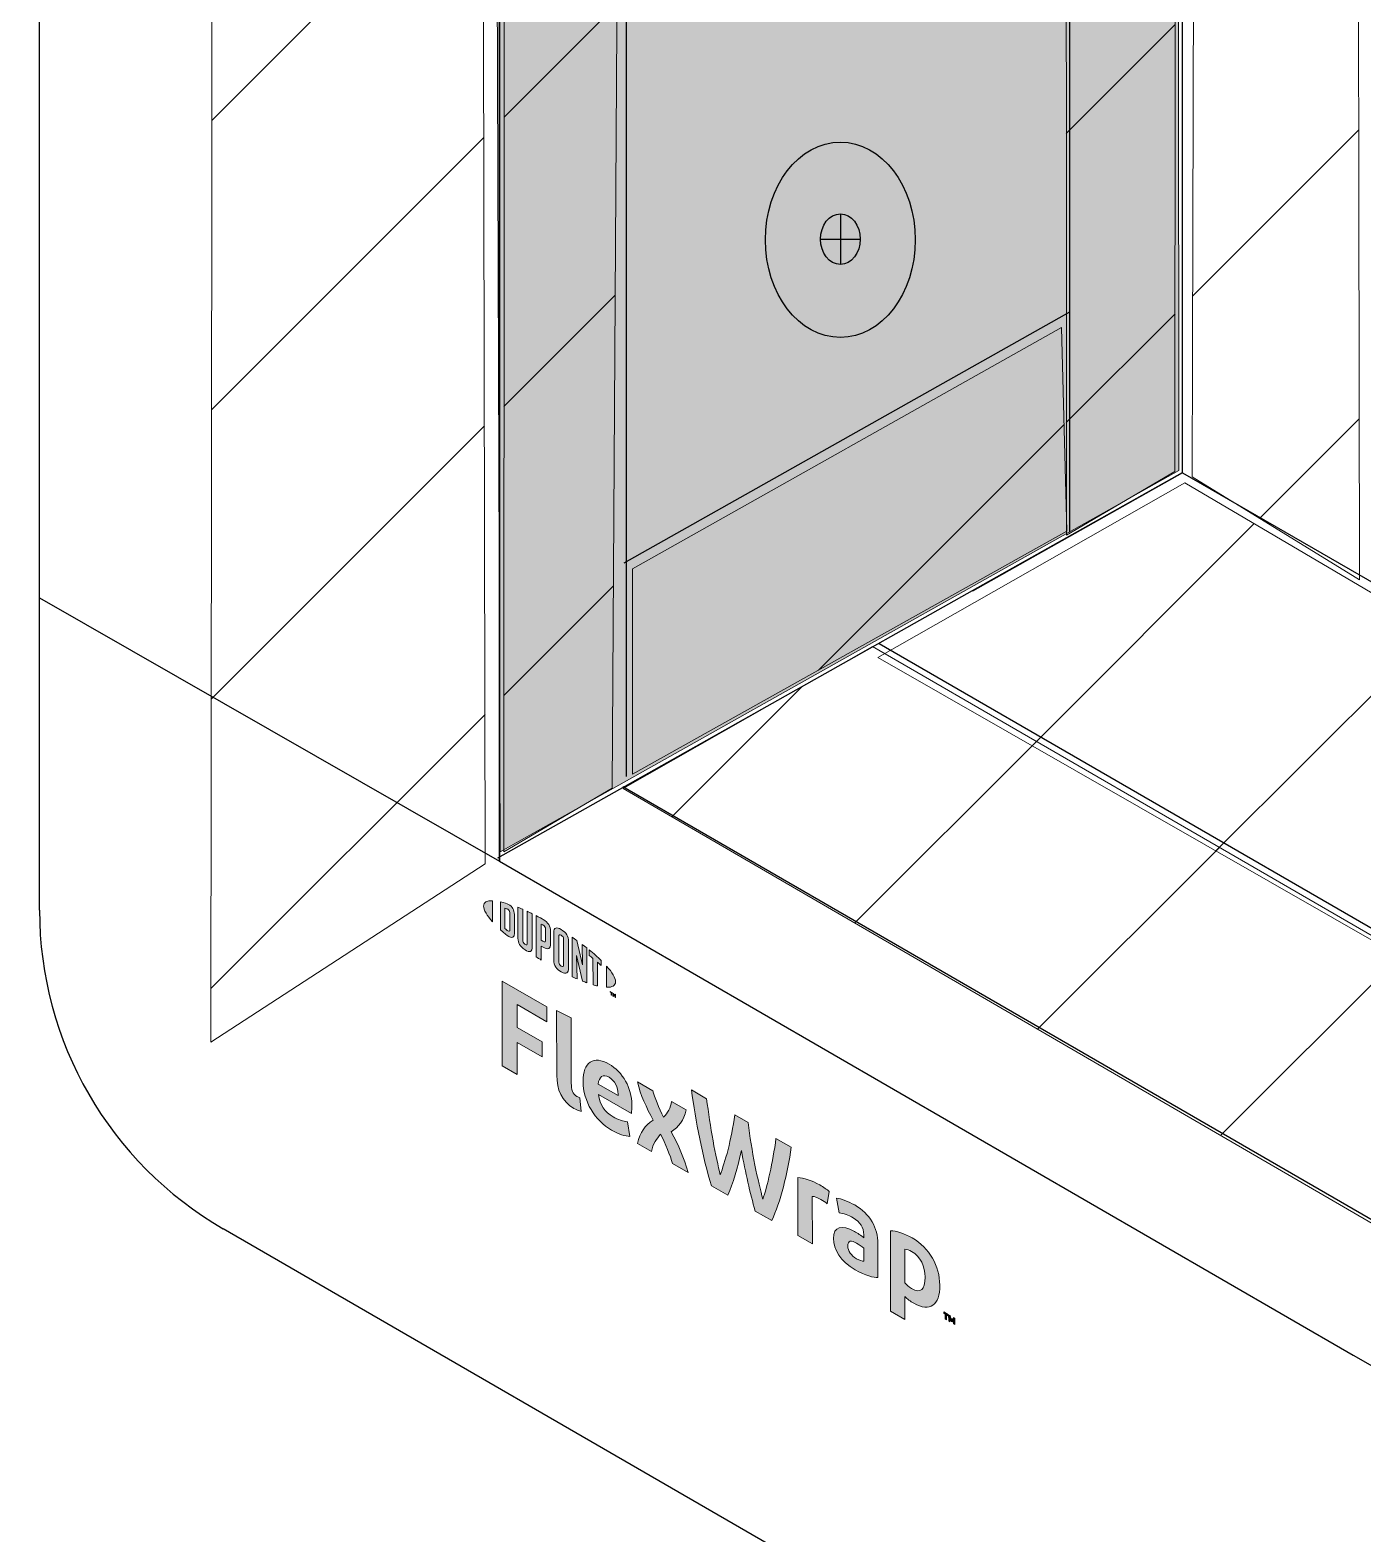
# Model space of a CAD drawing. Extents: x -1392 to 5791, y -3809 to 1722.
# Drawn here: x 4921.9 to 4987.1, y -2845.8 to -2772.2 of the extents above; entities that cross this region are included whole.
import ezdxf

# ---------------------------------------------------------------- set-up
doc = ezdxf.new("R2010")
doc.units = 0
doc.header["$MEASUREMENT"] = 0
for name, color, linetype, lineweight in [('G-ANNO-TTLB', 7, 'Continuous', 0), ('Layer 12', 7, 'Continuous', 0), ('TYVEK', 7, 'Continuous', 0), ('WALL SCRATCH', 7, 'Continuous', 0)]:
    doc.layers.add(name, color=color, linetype=linetype, lineweight=lineweight)
pattern_1 = [(45, (0, 0), (-7.071067, 7.071069), [])]

# ---------------------------------------------------------------- blocks, each defined once
blk = doc.blocks.new('Block_345')
at = {"layer": 'TYVEK', "true_color": 0x003b71, "transparency": 33554687}
h = blk.add_hatch(color=156, dxfattribs=at)
h.dxf.hatch_style = 2
edge = h.paths.add_edge_path()
edge.add_spline(control_points=[(4945.015, -2822.916), (4945.015, -2822.916), (4945.005, -2818.775), (4945.005, -2818.775), (4945.005, -2818.775), (4947.191, -2820.03), (4947.191, -2820.03), (4947.191, -2820.03), (4947.193, -2820.752), (4947.193, -2820.752), (4947.193, -2820.752), (4945.741, -2819.918), (4945.741, -2819.918), (4945.741, -2819.918), (4945.744, -2821.042), (4945.744, -2821.042), (4945.744, -2821.042), (4946.964, -2821.743), (4946.964, -2821.743), (4946.964, -2821.743), (4946.966, -2822.465), (4946.966, -2822.465), (4946.966, -2822.465), (4945.745, -2821.764), (4945.745, -2821.764), (4945.745, -2821.764), (4945.749, -2823.337), (4945.749, -2823.337), (4945.749, -2823.337), (4945.015, -2822.916), (4945.015, -2822.916)], knot_values=[0, 0, 0, 0, 1, 1, 1, 2, 2, 2, 3, 3, 3, 4, 4, 4, 5, 5, 5, 6, 6, 6, 7, 7, 7, 8, 8, 8, 9, 9, 9, 10, 10, 10, 10], degree=3, periodic=0)
h = blk.add_hatch(color=156, dxfattribs=at)
h.dxf.hatch_style = 2
edge = h.paths.add_edge_path()
edge.add_spline(control_points=[(4948.388, -2823.76), (4948.389, -2824.079), (4948.462, -2824.292), (4948.667, -2824.41), (4948.718, -2824.439), (4948.769, -2824.463), (4948.815, -2824.477), (4948.815, -2824.477), (4948.868, -2825.152), (4948.868, -2825.152), (4948.771, -2825.119), (4948.612, -2825.052), (4948.509, -2824.993), (4947.919, -2824.654), (4947.682, -2824.075), (4947.681, -2823.365), (4947.681, -2823.365), (4947.673, -2820.206), (4947.673, -2820.206), (4947.673, -2820.206), (4948.381, -2820.565), (4948.381, -2820.565), (4948.381, -2820.565), (4948.388, -2823.76), (4948.388, -2823.76)], knot_values=[0, 0, 0, 0, 1, 1, 1, 2, 2, 2, 3, 3, 3, 4, 4, 4, 5, 5, 5, 6, 6, 6, 7, 7, 7, 8, 8, 8, 8], degree=3, periodic=0)
h = blk.add_hatch(color=156, dxfattribs=at)
h.dxf.hatch_style = 2
edge = h.paths.add_edge_path()
edge.add_spline(control_points=[(4949.7, -2823.81), (4949.7, -2823.81), (4950.675, -2824.369), (4950.675, -2824.369), (4950.675, -2824.369), (4950.675, -2824.298), (4950.675, -2824.298), (4950.674, -2823.967), (4950.519, -2823.636), (4950.237, -2823.474), (4949.94, -2823.303), (4949.745, -2823.434), (4949.7, -2823.81)], knot_values=[0, 0, 0, 0, 1, 1, 1, 2, 2, 2, 3, 3, 3, 4, 4, 4, 4], degree=3, periodic=0)
edge = h.paths.add_edge_path()
edge.add_spline(control_points=[(4951.259, -2826.37), (4951.033, -2826.359), (4950.7, -2826.25), (4950.361, -2826.056), (4949.535, -2825.582), (4948.97, -2824.655), (4948.967, -2823.673), (4948.965, -2822.732), (4949.481, -2822.391), (4950.236, -2822.824), (4950.908, -2823.209), (4951.35, -2824.013), (4951.352, -2824.805), (4951.353, -2824.983), (4951.343, -2825.131), (4951.333, -2825.243), (4951.333, -2825.243), (4949.712, -2824.313), (4949.712, -2824.313), (4949.779, -2824.824), (4950.021, -2825.175), (4950.431, -2825.411), (4950.683, -2825.555), (4950.924, -2825.629), (4951.144, -2825.649), (4951.144, -2825.649), (4951.259, -2826.37), (4951.259, -2826.37)], knot_values=[0, 0, 0, 0, 1, 1, 1, 2, 2, 2, 3, 3, 3, 4, 4, 4, 5, 5, 5, 6, 6, 6, 7, 7, 7, 8, 8, 8, 9, 9, 9, 9], degree=3, periodic=0)
h = blk.add_hatch(color=156, dxfattribs=at)
h.dxf.hatch_style = 2
edge = h.paths.add_edge_path()
edge.add_spline(control_points=[(4952.399, -2825.572), (4952.054, -2824.937), (4951.781, -2824.373), (4951.621, -2823.69), (4951.621, -2823.69), (4952.385, -2824.129), (4952.385, -2824.129), (4952.453, -2824.433), (4952.679, -2824.965), (4952.906, -2825.432), (4953.095, -2825.215), (4953.258, -2824.961), (4953.293, -2824.65), (4953.293, -2824.65), (4954.011, -2825.062), (4954.011, -2825.062), (4953.88, -2825.601), (4953.655, -2825.903), (4953.271, -2826.138), (4953.642, -2826.829), (4953.894, -2827.387), (4954.106, -2828.135), (4954.106, -2828.135), (4953.342, -2827.696), (4953.342, -2827.696), (4953.233, -2827.303), (4952.976, -2826.712), (4952.759, -2826.263), (4952.565, -2826.477), (4952.381, -2826.726), (4952.311, -2827.104), (4952.311, -2827.104), (4951.623, -2826.71), (4951.623, -2826.71), (4951.75, -2826.168), (4951.99, -2825.833), (4952.399, -2825.572)], knot_values=[0, 0, 0, 0, 1, 1, 1, 2, 2, 2, 3, 3, 3, 4, 4, 4, 5, 5, 5, 6, 6, 6, 7, 7, 7, 8, 8, 8, 9, 9, 9, 10, 10, 10, 11, 11, 11, 12, 12, 12, 12], degree=3, periodic=0)
h = blk.add_hatch(color=156, dxfattribs=at)
h.dxf.hatch_style = 2
edge = h.paths.add_edge_path()
edge.add_spline(control_points=[(4958.4, -2826.465), (4958.4, -2826.465), (4959.149, -2826.895), (4959.149, -2826.895), (4958.958, -2828.162), (4958.623, -2829.594), (4958.19, -2830.48), (4958.19, -2830.48), (4957.384, -2830.017), (4957.384, -2830.017), (4957.131, -2829.133), (4956.903, -2828.134), (4956.711, -2827.055), (4956.519, -2827.913), (4956.3, -2828.656), (4956.045, -2829.248), (4956.045, -2829.248), (4955.24, -2828.786), (4955.24, -2828.786), (4954.827, -2827.415), (4954.458, -2825.579), (4954.265, -2824.091), (4954.265, -2824.091), (4955.009, -2824.519), (4955.009, -2824.519), (4955.171, -2825.858), (4955.462, -2827.425), (4955.674, -2828.238), (4955.893, -2827.672), (4956.233, -2826.509), (4956.379, -2825.305), (4956.379, -2825.305), (4957.036, -2825.682), (4957.036, -2825.682), (4957.193, -2827.06), (4957.529, -2828.612), (4957.757, -2829.434), (4957.96, -2828.859), (4958.249, -2827.625), (4958.4, -2826.465)], knot_values=[0, 0, 0, 0, 1, 1, 1, 2, 2, 2, 3, 3, 3, 4, 4, 4, 5, 5, 5, 6, 6, 6, 7, 7, 7, 8, 8, 8, 9, 9, 9, 10, 10, 10, 11, 11, 11, 12, 12, 12, 13, 13, 13, 13], degree=3, periodic=0)
h = blk.add_hatch(color=156, dxfattribs=at)
h.dxf.hatch_style = 2
edge = h.paths.add_edge_path()
edge.add_spline(control_points=[(4960.542, -2828.741), (4960.727, -2828.847), (4960.901, -2828.97), (4961.004, -2829.059), (4961.004, -2829.059), (4960.903, -2829.668), (4960.903, -2829.668), (4960.816, -2829.583), (4960.708, -2829.509), (4960.6, -2829.447), (4960.41, -2829.338), (4960.282, -2829.306), (4960.175, -2829.303), (4960.175, -2829.303), (4960.18, -2831.622), (4960.18, -2831.622), (4960.18, -2831.622), (4959.472, -2831.216), (4959.472, -2831.216), (4959.472, -2831.216), (4959.465, -2828.382), (4959.465, -2828.382), (4959.742, -2828.382), (4960.173, -2828.529), (4960.542, -2828.741)], knot_values=[0, 0, 0, 0, 1, 1, 1, 2, 2, 2, 3, 3, 3, 4, 4, 4, 5, 5, 5, 6, 6, 6, 7, 7, 7, 8, 8, 8, 8], degree=3, periodic=0)
h = blk.add_hatch(color=156, dxfattribs=at)
h.dxf.hatch_style = 2
edge = h.paths.add_edge_path()
edge.add_spline(control_points=[(4962.698, -2832.471), (4962.698, -2832.471), (4962.696, -2831.838), (4962.696, -2831.838), (4962.578, -2831.741), (4962.455, -2831.652), (4962.332, -2831.582), (4962.096, -2831.446), (4961.911, -2831.447), (4961.912, -2831.725), (4961.913, -2831.973), (4962.067, -2832.192), (4962.339, -2832.348), (4962.493, -2832.436), (4962.621, -2832.474), (4962.698, -2832.471)], knot_values=[0, 0, 0, 0, 1, 1, 1, 2, 2, 2, 3, 3, 3, 4, 4, 4, 5, 5, 5, 5], degree=3, periodic=0)
edge = h.paths.add_edge_path()
edge.add_spline(control_points=[(4962.268, -2832.892), (4961.566, -2832.489), (4961.211, -2831.889), (4961.209, -2831.357), (4961.208, -2830.771), (4961.623, -2830.666), (4962.238, -2831.014), (4962.382, -2831.096), (4962.567, -2831.226), (4962.695, -2831.323), (4962.695, -2831.323), (4962.695, -2831.181), (4962.695, -2831.181), (4962.694, -2830.821), (4962.514, -2830.546), (4962.17, -2830.349), (4961.944, -2830.219), (4961.703, -2830.122), (4961.493, -2830.102), (4961.493, -2830.102), (4961.363, -2829.389), (4961.363, -2829.389), (4961.584, -2829.409), (4961.938, -2829.542), (4962.25, -2829.721), (4963.005, -2830.154), (4963.38, -2830.831), (4963.382, -2831.629), (4963.382, -2831.629), (4963.386, -2833.274), (4963.386, -2833.274), (4963.176, -2833.277), (4962.781, -2833.187), (4962.268, -2832.892)], knot_values=[0, 0, 0, 0, 1, 1, 1, 2, 2, 2, 3, 3, 3, 4, 4, 4, 5, 5, 5, 6, 6, 6, 7, 7, 7, 8, 8, 8, 9, 9, 9, 10, 10, 10, 11, 11, 11, 11], degree=3, periodic=0)
h = blk.add_hatch(color=156, dxfattribs=at)
h.dxf.hatch_style = 2
edge = h.paths.add_edge_path()
edge.add_spline(control_points=[(4965.032, -2833.805), (4965.483, -2834.064), (4965.693, -2833.866), (4965.691, -2833.256), (4965.69, -2832.724), (4965.494, -2832.257), (4965.028, -2831.989), (4964.899, -2831.916), (4964.807, -2831.892), (4964.699, -2831.878), (4964.699, -2831.878), (4964.703, -2833.534), (4964.703, -2833.534), (4964.801, -2833.637), (4964.883, -2833.72), (4965.032, -2833.805)], knot_values=[0, 0, 0, 0, 1, 1, 1, 2, 2, 2, 3, 3, 3, 4, 4, 4, 5, 5, 5, 5], degree=3, periodic=0)
edge = h.paths.add_edge_path()
edge.add_spline(control_points=[(4965.136, -2834.527), (4964.957, -2834.424), (4964.833, -2834.329), (4964.705, -2834.202), (4964.705, -2834.202), (4964.708, -2835.326), (4964.708, -2835.326), (4964.708, -2835.326), (4964.005, -2834.923), (4964.005, -2834.923), (4964.005, -2834.923), (4963.995, -2830.977), (4963.995, -2830.977), (4964.287, -2830.991), (4964.698, -2831.126), (4965.062, -2831.335), (4965.903, -2831.818), (4966.407, -2832.699), (4966.41, -2833.645), (4966.412, -2834.615), (4965.937, -2834.986), (4965.136, -2834.527)], knot_values=[0, 0, 0, 0, 1, 1, 1, 2, 2, 2, 3, 3, 3, 4, 4, 4, 5, 5, 5, 6, 6, 6, 7, 7, 7, 7], degree=3, periodic=0)
h = blk.add_hatch(color=156, dxfattribs=at)
h.dxf.hatch_style = 2
edge = h.paths.add_edge_path()
edge.add_spline(control_points=[(4966.918, -2835.132), (4966.944, -2835.219), (4966.969, -2835.285), (4967, -2835.356), (4967.03, -2835.32), (4967.051, -2835.281), (4967.077, -2835.223), (4967.077, -2835.223), (4967.15, -2835.265), (4967.15, -2835.265), (4967.15, -2835.265), (4967.151, -2835.571), (4967.151, -2835.571), (4967.151, -2835.571), (4967.087, -2835.534), (4967.087, -2835.534), (4967.087, -2835.534), (4967.086, -2835.393), (4967.086, -2835.393), (4967.086, -2835.393), (4967.09, -2835.347), (4967.09, -2835.347), (4967.069, -2835.381), (4967.045, -2835.416), (4967.023, -2835.442), (4967.023, -2835.442), (4966.974, -2835.414), (4966.974, -2835.414), (4966.952, -2835.361), (4966.927, -2835.298), (4966.905, -2835.239), (4966.905, -2835.239), (4966.909, -2835.291), (4966.909, -2835.291), (4966.909, -2835.291), (4966.909, -2835.432), (4966.909, -2835.432), (4966.909, -2835.432), (4966.845, -2835.395), (4966.845, -2835.395), (4966.845, -2835.395), (4966.844, -2835.089), (4966.844, -2835.089), (4966.844, -2835.089), (4966.918, -2835.132), (4966.918, -2835.132)], knot_values=[0, 0, 0, 0, 1, 1, 1, 2, 2, 2, 3, 3, 3, 4, 4, 4, 5, 5, 5, 6, 6, 6, 7, 7, 7, 8, 8, 8, 9, 9, 9, 10, 10, 10, 11, 11, 11, 12, 12, 12, 13, 13, 13, 14, 14, 14, 15, 15, 15, 15], degree=3, periodic=0)
edge = h.paths.add_edge_path()
edge.add_spline(control_points=[(4966.672, -2835.058), (4966.672, -2835.058), (4966.6, -2835.017), (4966.6, -2835.017), (4966.6, -2835.017), (4966.6, -2834.949), (4966.6, -2834.949), (4966.6, -2834.949), (4966.815, -2835.072), (4966.815, -2835.072), (4966.815, -2835.072), (4966.815, -2835.14), (4966.815, -2835.14), (4966.815, -2835.14), (4966.743, -2835.099), (4966.743, -2835.099), (4966.743, -2835.099), (4966.744, -2835.337), (4966.744, -2835.337), (4966.744, -2835.337), (4966.672, -2835.296), (4966.672, -2835.296), (4966.672, -2835.296), (4966.672, -2835.058), (4966.672, -2835.058)], knot_values=[0, 0, 0, 0, 1, 1, 1, 2, 2, 2, 3, 3, 3, 4, 4, 4, 5, 5, 5, 6, 6, 6, 7, 7, 7, 8, 8, 8, 8], degree=3, periodic=0)
at = {"layer": 'TYVEK'}
for points, knots in [([(4945.015, -2822.916), (4945.015, -2822.916), (4945.005, -2818.775), (4945.005, -2818.775), (4945.005, -2818.775), (4947.191, -2820.03), (4947.191, -2820.03), (4947.191, -2820.03), (4947.193, -2820.752), (4947.193, -2820.752), (4947.193, -2820.752), (4945.741, -2819.918), (4945.741, -2819.918), (4945.741, -2819.918), (4945.744, -2821.042), (4945.744, -2821.042), (4945.744, -2821.042), (4946.964, -2821.743), (4946.964, -2821.743), (4946.964, -2821.743), (4946.966, -2822.465), (4946.966, -2822.465), (4946.966, -2822.465), (4945.745, -2821.764), (4945.745, -2821.764), (4945.745, -2821.764), (4945.749, -2823.337), (4945.749, -2823.337), (4945.749, -2823.337), (4945.015, -2822.916), (4945.015, -2822.916)], [0, 0, 0, 0, 1, 1, 1, 2, 2, 2, 3, 3, 3, 4, 4, 4, 5, 5, 5, 6, 6, 6, 7, 7, 7, 8, 8, 8, 9, 9, 9, 10, 10, 10, 10]), ([(4948.388, -2823.76), (4948.389, -2824.079), (4948.462, -2824.292), (4948.667, -2824.41), (4948.718, -2824.439), (4948.769, -2824.463), (4948.815, -2824.477), (4948.815, -2824.477), (4948.868, -2825.152), (4948.868, -2825.152), (4948.771, -2825.119), (4948.612, -2825.052), (4948.509, -2824.993), (4947.919, -2824.654), (4947.682, -2824.075), (4947.681, -2823.365), (4947.681, -2823.365), (4947.673, -2820.206), (4947.673, -2820.206), (4947.673, -2820.206), (4948.381, -2820.565), (4948.381, -2820.565), (4948.381, -2820.565), (4948.388, -2823.76), (4948.388, -2823.76)], [0, 0, 0, 0, 1, 1, 1, 2, 2, 2, 3, 3, 3, 4, 4, 4, 5, 5, 5, 6, 6, 6, 7, 7, 7, 8, 8, 8, 8]), ([(4951.259, -2826.37), (4951.033, -2826.359), (4950.7, -2826.25), (4950.361, -2826.056), (4949.535, -2825.582), (4948.97, -2824.655), (4948.967, -2823.673), (4948.965, -2822.732), (4949.481, -2822.391), (4950.236, -2822.824), (4950.908, -2823.209), (4951.35, -2824.013), (4951.352, -2824.805), (4951.353, -2824.983), (4951.343, -2825.131), (4951.333, -2825.243), (4951.333, -2825.243), (4949.712, -2824.313), (4949.712, -2824.313), (4949.779, -2824.824), (4950.021, -2825.175), (4950.431, -2825.411), (4950.683, -2825.555), (4950.924, -2825.629), (4951.144, -2825.649), (4951.144, -2825.649), (4951.259, -2826.37), (4951.259, -2826.37)], [0, 0, 0, 0, 1, 1, 1, 2, 2, 2, 3, 3, 3, 4, 4, 4, 5, 5, 5, 6, 6, 6, 7, 7, 7, 8, 8, 8, 9, 9, 9, 9]), ([(4949.7, -2823.81), (4949.7, -2823.81), (4950.675, -2824.369), (4950.675, -2824.369), (4950.675, -2824.369), (4950.675, -2824.298), (4950.675, -2824.298), (4950.674, -2823.967), (4950.519, -2823.636), (4950.237, -2823.474), (4949.94, -2823.303), (4949.745, -2823.434), (4949.7, -2823.81)], [0, 0, 0, 0, 1, 1, 1, 2, 2, 2, 3, 3, 3, 4, 4, 4, 4]), ([(4952.399, -2825.572), (4952.054, -2824.937), (4951.781, -2824.373), (4951.621, -2823.69), (4951.621, -2823.69), (4952.385, -2824.129), (4952.385, -2824.129), (4952.453, -2824.433), (4952.679, -2824.965), (4952.906, -2825.432), (4953.095, -2825.215), (4953.258, -2824.961), (4953.293, -2824.65), (4953.293, -2824.65), (4954.011, -2825.062), (4954.011, -2825.062), (4953.88, -2825.601), (4953.655, -2825.903), (4953.271, -2826.138), (4953.642, -2826.829), (4953.894, -2827.387), (4954.106, -2828.135), (4954.106, -2828.135), (4953.342, -2827.696), (4953.342, -2827.696), (4953.233, -2827.303), (4952.976, -2826.712), (4952.759, -2826.263), (4952.565, -2826.477), (4952.381, -2826.726), (4952.311, -2827.104), (4952.311, -2827.104), (4951.623, -2826.71), (4951.623, -2826.71), (4951.75, -2826.168), (4951.99, -2825.833), (4952.399, -2825.572)], [0, 0, 0, 0, 1, 1, 1, 2, 2, 2, 3, 3, 3, 4, 4, 4, 5, 5, 5, 6, 6, 6, 7, 7, 7, 8, 8, 8, 9, 9, 9, 10, 10, 10, 11, 11, 11, 12, 12, 12, 12]), ([(4958.4, -2826.465), (4958.4, -2826.465), (4959.149, -2826.895), (4959.149, -2826.895), (4958.958, -2828.162), (4958.623, -2829.594), (4958.19, -2830.48), (4958.19, -2830.48), (4957.384, -2830.017), (4957.384, -2830.017), (4957.131, -2829.133), (4956.903, -2828.134), (4956.711, -2827.055), (4956.519, -2827.913), (4956.3, -2828.656), (4956.045, -2829.248), (4956.045, -2829.248), (4955.24, -2828.786), (4955.24, -2828.786), (4954.827, -2827.415), (4954.458, -2825.579), (4954.265, -2824.091), (4954.265, -2824.091), (4955.009, -2824.519), (4955.009, -2824.519), (4955.171, -2825.858), (4955.462, -2827.425), (4955.674, -2828.238), (4955.893, -2827.672), (4956.233, -2826.509), (4956.379, -2825.305), (4956.379, -2825.305), (4957.036, -2825.682), (4957.036, -2825.682), (4957.193, -2827.06), (4957.529, -2828.612), (4957.757, -2829.434), (4957.96, -2828.859), (4958.249, -2827.625), (4958.4, -2826.465)], [0, 0, 0, 0, 1, 1, 1, 2, 2, 2, 3, 3, 3, 4, 4, 4, 5, 5, 5, 6, 6, 6, 7, 7, 7, 8, 8, 8, 9, 9, 9, 10, 10, 10, 11, 11, 11, 12, 12, 12, 13, 13, 13, 13]), ([(4960.542, -2828.741), (4960.727, -2828.847), (4960.901, -2828.97), (4961.004, -2829.059), (4961.004, -2829.059), (4960.903, -2829.668), (4960.903, -2829.668), (4960.816, -2829.583), (4960.708, -2829.509), (4960.6, -2829.447), (4960.41, -2829.338), (4960.282, -2829.306), (4960.175, -2829.303), (4960.175, -2829.303), (4960.18, -2831.622), (4960.18, -2831.622), (4960.18, -2831.622), (4959.472, -2831.216), (4959.472, -2831.216), (4959.472, -2831.216), (4959.465, -2828.382), (4959.465, -2828.382), (4959.742, -2828.382), (4960.173, -2828.529), (4960.542, -2828.741)], [0, 0, 0, 0, 1, 1, 1, 2, 2, 2, 3, 3, 3, 4, 4, 4, 5, 5, 5, 6, 6, 6, 7, 7, 7, 8, 8, 8, 8]), ([(4962.268, -2832.892), (4961.566, -2832.489), (4961.211, -2831.889), (4961.209, -2831.357), (4961.208, -2830.771), (4961.623, -2830.666), (4962.238, -2831.014), (4962.382, -2831.096), (4962.567, -2831.226), (4962.695, -2831.323), (4962.695, -2831.323), (4962.695, -2831.181), (4962.695, -2831.181), (4962.694, -2830.821), (4962.514, -2830.546), (4962.17, -2830.349), (4961.944, -2830.219), (4961.703, -2830.122), (4961.493, -2830.102), (4961.493, -2830.102), (4961.363, -2829.389), (4961.363, -2829.389), (4961.584, -2829.409), (4961.938, -2829.542), (4962.25, -2829.721), (4963.005, -2830.154), (4963.38, -2830.831), (4963.382, -2831.629), (4963.382, -2831.629), (4963.386, -2833.274), (4963.386, -2833.274), (4963.176, -2833.277), (4962.781, -2833.187), (4962.268, -2832.892)], [0, 0, 0, 0, 1, 1, 1, 2, 2, 2, 3, 3, 3, 4, 4, 4, 5, 5, 5, 6, 6, 6, 7, 7, 7, 8, 8, 8, 9, 9, 9, 10, 10, 10, 11, 11, 11, 11]), ([(4965.136, -2834.527), (4964.957, -2834.424), (4964.833, -2834.329), (4964.705, -2834.202), (4964.705, -2834.202), (4964.708, -2835.326), (4964.708, -2835.326), (4964.708, -2835.326), (4964.005, -2834.923), (4964.005, -2834.923), (4964.005, -2834.923), (4963.995, -2830.977), (4963.995, -2830.977), (4964.287, -2830.991), (4964.698, -2831.126), (4965.062, -2831.335), (4965.903, -2831.818), (4966.407, -2832.699), (4966.41, -2833.645), (4966.412, -2834.615), (4965.937, -2834.986), (4965.136, -2834.527)], [0, 0, 0, 0, 1, 1, 1, 2, 2, 2, 3, 3, 3, 4, 4, 4, 5, 5, 5, 6, 6, 6, 7, 7, 7, 7]), ([(4962.698, -2832.471), (4962.698, -2832.471), (4962.696, -2831.838), (4962.696, -2831.838), (4962.578, -2831.741), (4962.455, -2831.652), (4962.332, -2831.582), (4962.096, -2831.446), (4961.911, -2831.447), (4961.912, -2831.725), (4961.913, -2831.973), (4962.067, -2832.192), (4962.339, -2832.348), (4962.493, -2832.436), (4962.621, -2832.474), (4962.698, -2832.471)], [0, 0, 0, 0, 1, 1, 1, 2, 2, 2, 3, 3, 3, 4, 4, 4, 5, 5, 5, 5]), ([(4965.032, -2833.805), (4965.483, -2834.064), (4965.693, -2833.866), (4965.691, -2833.256), (4965.69, -2832.724), (4965.494, -2832.257), (4965.028, -2831.989), (4964.899, -2831.916), (4964.807, -2831.892), (4964.699, -2831.878), (4964.699, -2831.878), (4964.703, -2833.534), (4964.703, -2833.534), (4964.801, -2833.637), (4964.883, -2833.72), (4965.032, -2833.805)], [0, 0, 0, 0, 1, 1, 1, 2, 2, 2, 3, 3, 3, 4, 4, 4, 5, 5, 5, 5]), ([(4966.672, -2835.058), (4966.672, -2835.058), (4966.6, -2835.017), (4966.6, -2835.017), (4966.6, -2835.017), (4966.6, -2834.949), (4966.6, -2834.949), (4966.6, -2834.949), (4966.815, -2835.072), (4966.815, -2835.072), (4966.815, -2835.072), (4966.815, -2835.14), (4966.815, -2835.14), (4966.815, -2835.14), (4966.743, -2835.099), (4966.743, -2835.099), (4966.743, -2835.099), (4966.744, -2835.337), (4966.744, -2835.337), (4966.744, -2835.337), (4966.672, -2835.296), (4966.672, -2835.296), (4966.672, -2835.296), (4966.672, -2835.058), (4966.672, -2835.058)], [0, 0, 0, 0, 1, 1, 1, 2, 2, 2, 3, 3, 3, 4, 4, 4, 5, 5, 5, 6, 6, 6, 7, 7, 7, 8, 8, 8, 8]), ([(4966.918, -2835.132), (4966.944, -2835.219), (4966.969, -2835.285), (4967, -2835.356), (4967.03, -2835.32), (4967.051, -2835.281), (4967.077, -2835.223), (4967.077, -2835.223), (4967.15, -2835.265), (4967.15, -2835.265), (4967.15, -2835.265), (4967.151, -2835.571), (4967.151, -2835.571), (4967.151, -2835.571), (4967.087, -2835.534), (4967.087, -2835.534), (4967.087, -2835.534), (4967.086, -2835.393), (4967.086, -2835.393), (4967.086, -2835.393), (4967.09, -2835.347), (4967.09, -2835.347), (4967.069, -2835.381), (4967.045, -2835.416), (4967.023, -2835.442), (4967.023, -2835.442), (4966.974, -2835.414), (4966.974, -2835.414), (4966.952, -2835.361), (4966.927, -2835.298), (4966.905, -2835.239), (4966.905, -2835.239), (4966.909, -2835.291), (4966.909, -2835.291), (4966.909, -2835.291), (4966.909, -2835.432), (4966.909, -2835.432), (4966.909, -2835.432), (4966.845, -2835.395), (4966.845, -2835.395), (4966.845, -2835.395), (4966.844, -2835.089), (4966.844, -2835.089), (4966.844, -2835.089), (4966.918, -2835.132), (4966.918, -2835.132)], [0, 0, 0, 0, 1, 1, 1, 2, 2, 2, 3, 3, 3, 4, 4, 4, 5, 5, 5, 6, 6, 6, 7, 7, 7, 8, 8, 8, 9, 9, 9, 10, 10, 10, 11, 11, 11, 12, 12, 12, 13, 13, 13, 14, 14, 14, 15, 15, 15, 15])]:
    blk.add_open_spline(points, degree=3, knots=knots, dxfattribs=at)
blk = doc.blocks.new('Block_346')
at = {"layer": 'TYVEK', "true_color": 0x003b71, "transparency": 33554687}
h = blk.add_hatch(color=156, dxfattribs=at)
h.dxf.hatch_style = 2
edge = h.paths.add_edge_path()
edge.add_spline(control_points=[(4944.103, -2815.097), (4944.103, -2815.287), (4944.264, -2815.558), (4944.544, -2815.871), (4944.544, -2815.871), (4944.542, -2814.832), (4944.542, -2814.832), (4944.262, -2814.823), (4944.103, -2814.908), (4944.103, -2815.097)], knot_values=[0, 0, 0, 0, 1, 1, 1, 2, 2, 2, 3, 3, 3, 3], degree=3, periodic=0)
h = blk.add_hatch(color=156, dxfattribs=at)
h.dxf.hatch_style = 2
edge = h.paths.add_edge_path()
edge.add_spline(control_points=[(4945.384, -2816.257), (4945.384, -2816.337), (4945.343, -2816.339), (4945.293, -2816.311), (4945.255, -2816.289), (4945.195, -2816.238), (4945.146, -2816.195), (4945.146, -2816.195), (4945.144, -2815.201), (4945.144, -2815.201), (4945.192, -2815.214), (4945.252, -2815.232), (4945.291, -2815.254), (4945.34, -2815.283), (4945.382, -2815.333), (4945.382, -2815.413), (4945.382, -2815.413), (4945.384, -2816.257), (4945.384, -2816.257)], knot_values=[0, 0, 0, 0, 1, 1, 1, 2, 2, 2, 3, 3, 3, 4, 4, 4, 5, 5, 5, 6, 6, 6, 6], degree=3, periodic=0)
edge = h.paths.add_edge_path()
edge.add_spline(control_points=[(4945.323, -2815.013), (4945.245, -2814.968), (4945.132, -2814.93), (4944.928, -2814.886), (4944.928, -2814.886), (4944.932, -2816.264), (4944.932, -2816.264), (4945.111, -2816.429), (4945.248, -2816.545), (4945.327, -2816.589), (4945.507, -2816.693), (4945.608, -2816.624), (4945.607, -2816.42), (4945.607, -2816.42), (4945.605, -2815.505), (4945.605, -2815.505), (4945.604, -2815.302), (4945.503, -2815.116), (4945.323, -2815.013)], knot_values=[0, 0, 0, 0, 1, 1, 1, 2, 2, 2, 3, 3, 3, 4, 4, 4, 5, 5, 5, 6, 6, 6, 6], degree=3, periodic=0)
h = blk.add_hatch(color=156, dxfattribs=at)
h.dxf.hatch_style = 2
edge = h.paths.add_edge_path()
edge.add_spline(control_points=[(4946.235, -2816.907), (4946.235, -2816.986), (4946.211, -2817.023), (4946.125, -2816.961), (4946.04, -2816.901), (4946.017, -2816.846), (4946.017, -2816.752), (4946.017, -2816.752), (4946.013, -2815.252), (4946.013, -2815.252), (4945.957, -2815.227), (4945.832, -2815.175), (4945.778, -2815.153), (4945.778, -2815.153), (4945.782, -2816.67), (4945.782, -2816.67), (4945.782, -2816.912), (4945.884, -2817.065), (4946.126, -2817.235), (4946.347, -2817.391), (4946.481, -2817.34), (4946.481, -2817.071), (4946.481, -2817.071), (4946.477, -2815.469), (4946.477, -2815.469), (4946.431, -2815.445), (4946.28, -2815.373), (4946.231, -2815.351), (4946.231, -2815.351), (4946.235, -2816.907), (4946.235, -2816.907)], knot_values=[0, 0, 0, 0, 1, 1, 1, 2, 2, 2, 3, 3, 3, 4, 4, 4, 5, 5, 5, 6, 6, 6, 7, 7, 7, 8, 8, 8, 9, 9, 9, 10, 10, 10, 10], degree=3, periodic=0)
h = blk.add_hatch(color=156, dxfattribs=at)
h.dxf.hatch_style = 2
edge = h.paths.add_edge_path()
edge.add_spline(control_points=[(4947.13, -2816.762), (4947.13, -2816.849), (4947.104, -2816.878), (4947.004, -2816.821), (4947.004, -2816.821), (4946.917, -2816.772), (4946.917, -2816.772), (4946.917, -2816.772), (4946.915, -2815.975), (4946.915, -2815.975), (4946.954, -2815.995), (4946.974, -2816.006), (4946.997, -2816.019), (4947.105, -2816.081), (4947.128, -2816.142), (4947.128, -2816.23), (4947.128, -2816.23), (4947.13, -2816.762), (4947.13, -2816.762)], knot_values=[0, 0, 0, 0, 1, 1, 1, 2, 2, 2, 3, 3, 3, 4, 4, 4, 5, 5, 5, 6, 6, 6, 6], degree=3, periodic=0)
edge = h.paths.add_edge_path()
edge.add_spline(control_points=[(4947.011, -2815.746), (4946.968, -2815.721), (4946.812, -2815.638), (4946.669, -2815.565), (4946.669, -2815.565), (4946.674, -2817.584), (4946.674, -2817.584), (4946.723, -2817.615), (4946.851, -2817.696), (4946.92, -2817.738), (4946.92, -2817.738), (4946.918, -2817.052), (4946.918, -2817.052), (4946.918, -2817.052), (4947.014, -2817.107), (4947.014, -2817.107), (4947.272, -2817.254), (4947.379, -2817.182), (4947.378, -2816.926), (4947.378, -2816.926), (4947.377, -2816.331), (4947.377, -2816.331), (4947.376, -2816.08), (4947.255, -2815.886), (4947.011, -2815.746)], knot_values=[0, 0, 0, 0, 1, 1, 1, 2, 2, 2, 3, 3, 3, 4, 4, 4, 5, 5, 5, 6, 6, 6, 7, 7, 7, 8, 8, 8, 8], degree=3, periodic=0)
h = blk.add_hatch(color=156, dxfattribs=at)
h.dxf.hatch_style = 2
edge = h.paths.add_edge_path()
edge.add_spline(control_points=[(4948.01, -2817.971), (4948.01, -2818.051), (4947.987, -2818.079), (4947.9, -2818.032), (4947.81, -2817.984), (4947.786, -2817.925), (4947.786, -2817.843), (4947.786, -2817.843), (4947.783, -2816.585), (4947.783, -2816.585), (4947.782, -2816.502), (4947.807, -2816.47), (4947.896, -2816.524), (4947.983, -2816.577), (4948.006, -2816.633), (4948.007, -2816.713), (4948.007, -2816.713), (4948.01, -2817.971), (4948.01, -2817.971)], knot_values=[0, 0, 0, 0, 1, 1, 1, 2, 2, 2, 3, 3, 3, 4, 4, 4, 5, 5, 5, 6, 6, 6, 6], degree=3, periodic=0)
edge = h.paths.add_edge_path()
edge.add_spline(control_points=[(4947.896, -2816.242), (4947.668, -2816.099), (4947.532, -2816.137), (4947.533, -2816.403), (4947.533, -2816.403), (4947.536, -2817.723), (4947.536, -2817.723), (4947.537, -2818.004), (4947.66, -2818.19), (4947.901, -2818.316), (4948.136, -2818.439), (4948.259, -2818.406), (4948.258, -2818.108), (4948.258, -2818.108), (4948.255, -2816.848), (4948.255, -2816.848), (4948.254, -2816.563), (4948.143, -2816.398), (4947.896, -2816.242)], knot_values=[0, 0, 0, 0, 1, 1, 1, 2, 2, 2, 3, 3, 3, 4, 4, 4, 5, 5, 5, 6, 6, 6, 6], degree=3, periodic=0)
h = blk.add_hatch(color=156, dxfattribs=at)
h.dxf.hatch_style = 2
edge = h.paths.add_edge_path()
edge.add_spline(control_points=[(4948.939, -2817.964), (4948.939, -2817.964), (4948.664, -2816.782), (4948.664, -2816.782), (4948.59, -2816.728), (4948.5, -2816.665), (4948.431, -2816.618), (4948.431, -2816.618), (4948.436, -2818.555), (4948.436, -2818.555), (4948.484, -2818.577), (4948.608, -2818.632), (4948.672, -2818.659), (4948.672, -2818.659), (4948.65, -2817.507), (4948.65, -2817.507), (4948.65, -2817.507), (4948.941, -2818.769), (4948.941, -2818.769), (4949.003, -2818.793), (4949.092, -2818.827), (4949.151, -2818.848), (4949.151, -2818.848), (4949.147, -2817.146), (4949.147, -2817.146), (4949.086, -2817.097), (4948.974, -2817.011), (4948.92, -2816.97), (4948.92, -2816.97), (4948.939, -2817.964), (4948.939, -2817.964)], knot_values=[0, 0, 0, 0, 1, 1, 1, 2, 2, 2, 3, 3, 3, 4, 4, 4, 5, 5, 5, 6, 6, 6, 7, 7, 7, 8, 8, 8, 9, 9, 9, 10, 10, 10, 10], degree=3, periodic=0)
h = blk.add_hatch(color=156, dxfattribs=at)
h.dxf.hatch_style = 2
edge = h.paths.add_edge_path()
edge.add_spline(control_points=[(4949.269, -2817.513), (4949.33, -2817.561), (4949.39, -2817.609), (4949.449, -2817.658), (4949.449, -2817.658), (4949.452, -2818.945), (4949.452, -2818.945), (4949.506, -2818.962), (4949.605, -2818.989), (4949.672, -2819.004), (4949.672, -2819.004), (4949.669, -2817.845), (4949.669, -2817.845), (4949.733, -2817.901), (4949.793, -2817.954), (4949.849, -2818.004), (4949.849, -2818.004), (4949.848, -2817.756), (4949.848, -2817.756), (4949.674, -2817.586), (4949.487, -2817.422), (4949.269, -2817.244), (4949.269, -2817.244), (4949.269, -2817.513), (4949.269, -2817.513)], knot_values=[0, 0, 0, 0, 1, 1, 1, 2, 2, 2, 3, 3, 3, 4, 4, 4, 5, 5, 5, 6, 6, 6, 7, 7, 7, 8, 8, 8, 8], degree=3, periodic=0)
h = blk.add_hatch(color=156, dxfattribs=at)
h.dxf.hatch_style = 2
edge = h.paths.add_edge_path()
edge.add_spline(control_points=[(4950.554, -2818.8), (4950.555, -2818.991), (4950.394, -2819.077), (4950.115, -2819.07), (4950.115, -2819.07), (4950.113, -2818.03), (4950.113, -2818.03), (4950.393, -2818.343), (4950.554, -2818.612), (4950.554, -2818.8)], knot_values=[0, 0, 0, 0, 1, 1, 1, 2, 2, 2, 3, 3, 3, 3], degree=3, periodic=0)
h = blk.add_hatch(color=156, dxfattribs=at)
h.dxf.hatch_style = 2
edge = h.paths.add_edge_path()
edge.add_spline(control_points=[(4950.425, -2819.351), (4950.425, -2819.351), (4950.451, -2819.367), (4950.451, -2819.367), (4950.451, -2819.367), (4950.491, -2819.46), (4950.491, -2819.46), (4950.491, -2819.46), (4950.53, -2819.412), (4950.53, -2819.412), (4950.53, -2819.412), (4950.556, -2819.426), (4950.556, -2819.426), (4950.556, -2819.426), (4950.556, -2819.576), (4950.556, -2819.576), (4950.556, -2819.576), (4950.532, -2819.562), (4950.532, -2819.562), (4950.532, -2819.562), (4950.532, -2819.456), (4950.532, -2819.456), (4950.532, -2819.456), (4950.492, -2819.504), (4950.492, -2819.504), (4950.492, -2819.504), (4950.489, -2819.503), (4950.489, -2819.503), (4950.489, -2819.503), (4950.449, -2819.408), (4950.449, -2819.408), (4950.449, -2819.408), (4950.449, -2819.515), (4950.449, -2819.515), (4950.449, -2819.515), (4950.425, -2819.501), (4950.425, -2819.501), (4950.425, -2819.501), (4950.425, -2819.351), (4950.425, -2819.351)], knot_values=[0, 0, 0, 0, 1, 1, 1, 2, 2, 2, 3, 3, 3, 4, 4, 4, 5, 5, 5, 6, 6, 6, 7, 7, 7, 8, 8, 8, 9, 9, 9, 10, 10, 10, 11, 11, 11, 12, 12, 12, 13, 13, 13, 13], degree=3, periodic=0)
edge = h.paths.add_edge_path()
edge.add_spline(control_points=[(4950.332, -2819.324), (4950.332, -2819.324), (4950.292, -2819.301), (4950.292, -2819.301), (4950.292, -2819.301), (4950.292, -2819.275), (4950.292, -2819.275), (4950.292, -2819.275), (4950.397, -2819.335), (4950.397, -2819.335), (4950.397, -2819.335), (4950.397, -2819.362), (4950.397, -2819.362), (4950.397, -2819.362), (4950.357, -2819.339), (4950.357, -2819.339), (4950.357, -2819.339), (4950.357, -2819.462), (4950.357, -2819.462), (4950.357, -2819.462), (4950.332, -2819.448), (4950.332, -2819.448), (4950.332, -2819.448), (4950.332, -2819.324), (4950.332, -2819.324)], knot_values=[0, 0, 0, 0, 1, 1, 1, 2, 2, 2, 3, 3, 3, 4, 4, 4, 5, 5, 5, 6, 6, 6, 7, 7, 7, 8, 8, 8, 8], degree=3, periodic=0)
at = {"layer": 'TYVEK'}
for points, knots in [([(4944.103, -2815.097), (4944.103, -2815.287), (4944.264, -2815.558), (4944.544, -2815.871), (4944.544, -2815.871), (4944.542, -2814.832), (4944.542, -2814.832), (4944.262, -2814.823), (4944.103, -2814.908), (4944.103, -2815.097)], [0, 0, 0, 0, 1, 1, 1, 2, 2, 2, 3, 3, 3, 3]), ([(4945.323, -2815.013), (4945.245, -2814.968), (4945.132, -2814.93), (4944.928, -2814.886), (4944.928, -2814.886), (4944.932, -2816.264), (4944.932, -2816.264), (4945.111, -2816.429), (4945.248, -2816.545), (4945.327, -2816.589), (4945.507, -2816.693), (4945.608, -2816.624), (4945.607, -2816.42), (4945.607, -2816.42), (4945.605, -2815.505), (4945.605, -2815.505), (4945.604, -2815.302), (4945.503, -2815.116), (4945.323, -2815.013)], [0, 0, 0, 0, 1, 1, 1, 2, 2, 2, 3, 3, 3, 4, 4, 4, 5, 5, 5, 6, 6, 6, 6]), ([(4945.384, -2816.257), (4945.384, -2816.337), (4945.343, -2816.339), (4945.293, -2816.311), (4945.255, -2816.289), (4945.195, -2816.238), (4945.146, -2816.195), (4945.146, -2816.195), (4945.144, -2815.201), (4945.144, -2815.201), (4945.192, -2815.214), (4945.252, -2815.232), (4945.291, -2815.254), (4945.34, -2815.283), (4945.382, -2815.333), (4945.382, -2815.413), (4945.382, -2815.413), (4945.384, -2816.257), (4945.384, -2816.257)], [0, 0, 0, 0, 1, 1, 1, 2, 2, 2, 3, 3, 3, 4, 4, 4, 5, 5, 5, 6, 6, 6, 6]), ([(4946.235, -2816.907), (4946.235, -2816.986), (4946.211, -2817.023), (4946.125, -2816.961), (4946.04, -2816.901), (4946.017, -2816.846), (4946.017, -2816.752), (4946.017, -2816.752), (4946.013, -2815.252), (4946.013, -2815.252), (4945.957, -2815.227), (4945.832, -2815.175), (4945.778, -2815.153), (4945.778, -2815.153), (4945.782, -2816.67), (4945.782, -2816.67), (4945.782, -2816.912), (4945.884, -2817.065), (4946.126, -2817.235), (4946.347, -2817.391), (4946.481, -2817.34), (4946.481, -2817.071), (4946.481, -2817.071), (4946.477, -2815.469), (4946.477, -2815.469), (4946.431, -2815.445), (4946.28, -2815.373), (4946.231, -2815.351), (4946.231, -2815.351), (4946.235, -2816.907), (4946.235, -2816.907)], [0, 0, 0, 0, 1, 1, 1, 2, 2, 2, 3, 3, 3, 4, 4, 4, 5, 5, 5, 6, 6, 6, 7, 7, 7, 8, 8, 8, 9, 9, 9, 10, 10, 10, 10]), ([(4947.011, -2815.746), (4946.968, -2815.721), (4946.812, -2815.638), (4946.669, -2815.565), (4946.669, -2815.565), (4946.674, -2817.584), (4946.674, -2817.584), (4946.723, -2817.615), (4946.851, -2817.696), (4946.92, -2817.738), (4946.92, -2817.738), (4946.918, -2817.052), (4946.918, -2817.052), (4946.918, -2817.052), (4947.014, -2817.107), (4947.014, -2817.107), (4947.272, -2817.254), (4947.379, -2817.182), (4947.378, -2816.926), (4947.378, -2816.926), (4947.377, -2816.331), (4947.377, -2816.331), (4947.376, -2816.08), (4947.255, -2815.886), (4947.011, -2815.746)], [0, 0, 0, 0, 1, 1, 1, 2, 2, 2, 3, 3, 3, 4, 4, 4, 5, 5, 5, 6, 6, 6, 7, 7, 7, 8, 8, 8, 8]), ([(4947.13, -2816.762), (4947.13, -2816.849), (4947.104, -2816.878), (4947.004, -2816.821), (4947.004, -2816.821), (4946.917, -2816.772), (4946.917, -2816.772), (4946.917, -2816.772), (4946.915, -2815.975), (4946.915, -2815.975), (4946.954, -2815.995), (4946.974, -2816.006), (4946.997, -2816.019), (4947.105, -2816.081), (4947.128, -2816.142), (4947.128, -2816.23), (4947.128, -2816.23), (4947.13, -2816.762), (4947.13, -2816.762)], [0, 0, 0, 0, 1, 1, 1, 2, 2, 2, 3, 3, 3, 4, 4, 4, 5, 5, 5, 6, 6, 6, 6]), ([(4947.896, -2816.242), (4947.668, -2816.099), (4947.532, -2816.137), (4947.533, -2816.403), (4947.533, -2816.403), (4947.536, -2817.723), (4947.536, -2817.723), (4947.537, -2818.004), (4947.66, -2818.19), (4947.901, -2818.316), (4948.136, -2818.439), (4948.259, -2818.406), (4948.258, -2818.108), (4948.258, -2818.108), (4948.255, -2816.848), (4948.255, -2816.848), (4948.254, -2816.563), (4948.143, -2816.398), (4947.896, -2816.242)], [0, 0, 0, 0, 1, 1, 1, 2, 2, 2, 3, 3, 3, 4, 4, 4, 5, 5, 5, 6, 6, 6, 6]), ([(4948.01, -2817.971), (4948.01, -2818.051), (4947.987, -2818.079), (4947.9, -2818.032), (4947.81, -2817.984), (4947.786, -2817.925), (4947.786, -2817.843), (4947.786, -2817.843), (4947.783, -2816.585), (4947.783, -2816.585), (4947.782, -2816.502), (4947.807, -2816.47), (4947.896, -2816.524), (4947.983, -2816.577), (4948.006, -2816.633), (4948.007, -2816.713), (4948.007, -2816.713), (4948.01, -2817.971), (4948.01, -2817.971)], [0, 0, 0, 0, 1, 1, 1, 2, 2, 2, 3, 3, 3, 4, 4, 4, 5, 5, 5, 6, 6, 6, 6]), ([(4948.939, -2817.964), (4948.939, -2817.964), (4948.664, -2816.782), (4948.664, -2816.782), (4948.59, -2816.728), (4948.5, -2816.665), (4948.431, -2816.618), (4948.431, -2816.618), (4948.436, -2818.555), (4948.436, -2818.555), (4948.484, -2818.577), (4948.608, -2818.632), (4948.672, -2818.659), (4948.672, -2818.659), (4948.65, -2817.507), (4948.65, -2817.507), (4948.65, -2817.507), (4948.941, -2818.769), (4948.941, -2818.769), (4949.003, -2818.793), (4949.092, -2818.827), (4949.151, -2818.848), (4949.151, -2818.848), (4949.147, -2817.146), (4949.147, -2817.146), (4949.086, -2817.097), (4948.974, -2817.011), (4948.92, -2816.97), (4948.92, -2816.97), (4948.939, -2817.964), (4948.939, -2817.964)], [0, 0, 0, 0, 1, 1, 1, 2, 2, 2, 3, 3, 3, 4, 4, 4, 5, 5, 5, 6, 6, 6, 7, 7, 7, 8, 8, 8, 9, 9, 9, 10, 10, 10, 10]), ([(4949.269, -2817.513), (4949.33, -2817.561), (4949.39, -2817.609), (4949.449, -2817.658), (4949.449, -2817.658), (4949.452, -2818.945), (4949.452, -2818.945), (4949.506, -2818.962), (4949.605, -2818.989), (4949.672, -2819.004), (4949.672, -2819.004), (4949.669, -2817.845), (4949.669, -2817.845), (4949.733, -2817.901), (4949.793, -2817.954), (4949.849, -2818.004), (4949.849, -2818.004), (4949.848, -2817.756), (4949.848, -2817.756), (4949.674, -2817.586), (4949.487, -2817.422), (4949.269, -2817.244), (4949.269, -2817.244), (4949.269, -2817.513), (4949.269, -2817.513)], [0, 0, 0, 0, 1, 1, 1, 2, 2, 2, 3, 3, 3, 4, 4, 4, 5, 5, 5, 6, 6, 6, 7, 7, 7, 8, 8, 8, 8]), ([(4950.554, -2818.8), (4950.555, -2818.991), (4950.394, -2819.077), (4950.115, -2819.07), (4950.115, -2819.07), (4950.113, -2818.03), (4950.113, -2818.03), (4950.393, -2818.343), (4950.554, -2818.612), (4950.554, -2818.8)], [0, 0, 0, 0, 1, 1, 1, 2, 2, 2, 3, 3, 3, 3]), ([(4950.332, -2819.324), (4950.332, -2819.324), (4950.292, -2819.301), (4950.292, -2819.301), (4950.292, -2819.301), (4950.292, -2819.275), (4950.292, -2819.275), (4950.292, -2819.275), (4950.397, -2819.335), (4950.397, -2819.335), (4950.397, -2819.335), (4950.397, -2819.362), (4950.397, -2819.362), (4950.397, -2819.362), (4950.357, -2819.339), (4950.357, -2819.339), (4950.357, -2819.339), (4950.357, -2819.462), (4950.357, -2819.462), (4950.357, -2819.462), (4950.332, -2819.448), (4950.332, -2819.448), (4950.332, -2819.448), (4950.332, -2819.324), (4950.332, -2819.324)], [0, 0, 0, 0, 1, 1, 1, 2, 2, 2, 3, 3, 3, 4, 4, 4, 5, 5, 5, 6, 6, 6, 7, 7, 7, 8, 8, 8, 8]), ([(4950.425, -2819.351), (4950.425, -2819.351), (4950.451, -2819.367), (4950.451, -2819.367), (4950.451, -2819.367), (4950.491, -2819.46), (4950.491, -2819.46), (4950.491, -2819.46), (4950.53, -2819.412), (4950.53, -2819.412), (4950.53, -2819.412), (4950.556, -2819.426), (4950.556, -2819.426), (4950.556, -2819.426), (4950.556, -2819.576), (4950.556, -2819.576), (4950.556, -2819.576), (4950.532, -2819.562), (4950.532, -2819.562), (4950.532, -2819.562), (4950.532, -2819.456), (4950.532, -2819.456), (4950.532, -2819.456), (4950.492, -2819.504), (4950.492, -2819.504), (4950.492, -2819.504), (4950.489, -2819.503), (4950.489, -2819.503), (4950.489, -2819.503), (4950.449, -2819.408), (4950.449, -2819.408), (4950.449, -2819.408), (4950.449, -2819.515), (4950.449, -2819.515), (4950.449, -2819.515), (4950.425, -2819.501), (4950.425, -2819.501), (4950.425, -2819.501), (4950.425, -2819.351), (4950.425, -2819.351)], [0, 0, 0, 0, 1, 1, 1, 2, 2, 2, 3, 3, 3, 4, 4, 4, 5, 5, 5, 6, 6, 6, 7, 7, 7, 8, 8, 8, 9, 9, 9, 10, 10, 10, 11, 11, 11, 12, 12, 12, 13, 13, 13, 13])]:
    blk.add_open_spline(points, degree=3, knots=knots, dxfattribs=at)
blk = doc.blocks.new('Block_344')
at = {"layer": 'TYVEK'}
for name in ['Block_346', 'Block_345']:
    blk.add_blockref(name, (0, 0), dxfattribs=at)
blk = doc.blocks.new('Block_350')
at = {"layer": 'TYVEK', "true_color": 0x003b71, "transparency": 33554687}
h = blk.add_hatch(color=156, dxfattribs=at)
h.dxf.hatch_style = 2
edge = h.paths.add_edge_path()
edge.add_ellipse((4961.547, -2656.589), major_axis=(0, 4.781), ratio=0.766948, start_angle=0, end_angle=360)
h = blk.add_hatch(color=156, dxfattribs=at)
h.dxf.hatch_style = 2
edge = h.paths.add_edge_path()
edge.add_ellipse((4961.529, -2719.954), major_axis=(0, 4.781), ratio=0.766948, start_angle=0, end_angle=360)
h = blk.add_hatch(color=156, dxfattribs=at)
h.dxf.hatch_style = 2
edge = h.paths.add_edge_path()
edge.add_ellipse((4961.547, -2782.498), major_axis=(0, 4.781), ratio=0.766948, start_angle=0, end_angle=360)
at = {"layer": 'TYVEK', "color": 18, "lineweight": 25, "true_color": 0x080808}
for p, q in [((4961.547, -2655.326), (4961.547, -2657.793)), ((4960.574, -2656.56), (4962.52, -2656.56)), ((4961.529, -2718.691), (4961.529, -2721.159)), ((4960.556, -2719.925), (4962.503, -2719.925)), ((4961.547, -2781.234), (4961.547, -2783.702)), ((4960.574, -2782.468), (4962.52, -2782.468))]:
    blk.add_line(p, q, dxfattribs=at)
at = {"layer": 'TYVEK', "color": 33, "lineweight": 25, "true_color": 0xcc9966}
for points in [[(4961.035, -2652.169)], [(4957.369, -2656.949)], [(4961.017, -2715.535)], [(4961.035, -2778.078)], [(4957.369, -2782.857)]]:
    blk.add_lwpolyline(points, dxfattribs=at)
at = {"layer": 'TYVEK', "color": 18, "lineweight": 25, "true_color": 0x000000}
for centre in [(4961.547, -2656.589), (4961.529, -2719.954), (4961.547, -2782.498)]:
    blk.add_ellipse(centre, major_axis=(0, 4.781), ratio=0.766948, dxfattribs=at)
at = {"layer": 'TYVEK', "color": 18, "lineweight": 25, "true_color": 0x080808}
for centre in [(4961.547, -2656.56), (4961.529, -2719.925), (4961.547, -2782.468)]:
    blk.add_ellipse(centre, major_axis=(0, 1.234), ratio=0.788846, dxfattribs=at)

msp = doc.modelspace()

# ---------------------------------------------------------------- hatches: boundary and pattern name
at = {"layer": 'G-ANNO-TTLB', "true_color": 0xff00ff, "transparency": 33554687}
h = msp.add_hatch(color=6, dxfattribs=at)
edge = h.paths.add_edge_path()
edge.add_spline(control_points=[(5472, -3692.604), (5472, -3692.604), (2542.482, -3692.604), (2542.482, -3692.604), (2542.482, -3692.604), (2542.482, -1235.604), (2542.482, -1235.604), (2542.482, -1235.604), (5472, -1235.604), (5472, -1235.604), (5472, -1235.604), (5472, -3692.604), (5472, -3692.604)], knot_values=[0, 0, 0, 0, 1, 1, 1, 2, 2, 2, 3, 3, 3, 4, 4, 4, 4], degree=3, periodic=0)
edge = h.paths.add_edge_path()
edge.add_spline(control_points=[(2551.482, -1244.604), (2551.482, -1244.604), (2551.482, -3683.604), (2551.482, -3683.604), (2551.482, -3683.604), (5463, -3683.604), (5463, -3683.604), (5463, -3683.604), (5463, -1244.604), (5463, -1244.604), (5463, -1244.604), (2551.482, -1244.604), (2551.482, -1244.604)], knot_values=[0, 0, 0, 0, 1, 1, 1, 2, 2, 2, 3, 3, 3, 4, 4, 4, 4], degree=3, periodic=0)
edge.add_line((2551.482, -1244.604), (2551.482, -1244.604))
at = {"layer": 'Layer 12', "true_color": 0x848484, "transparency": 33554457}
h = msp.add_hatch(color=252, dxfattribs=at)
h.dxf.hatch_style = 2
h.paths.add_polyline_path([(4978.095, -2793.785), (4977.999, -2661.188), (4944.324, -2641.489), (4944.903, -2812.447)])
at = {"layer": 'Layer 12', "true_color": 0x000000, "transparency": 33554687}
h = msp.add_hatch(dxfattribs=at)
h.set_pattern_fill('_U', color=18, scale=10, angle=44.99999, style=2, pattern_type=0)
h.set_pattern_definition(pattern_1)
h.paths.add_polyline_path([(4944.184, -2813.022), (4930.754, -2821.751), (4930.962, -2649.973), (4943.871, -2657.985)])
h = msp.add_hatch(dxfattribs=at)
h.set_pattern_fill('_U', color=18, scale=10, angle=44.99999, style=2, pattern_type=0)
h.set_pattern_definition(pattern_1)
h.paths.add_polyline_path([(4950.395, -2809.335), (4945.088, -2812.447), (4945.157, -2658.267), (4951.33, -2655.011)])
h = msp.add_hatch(dxfattribs=at)
h.set_pattern_fill('_U', color=18, scale=10, angle=44.99999, style=2, pattern_type=0)
h.set_pattern_definition(pattern_1)
h.paths.add_polyline_path([(4977.908, -2793.837), (4972.6, -2796.95), (4972.557, -2658.037), (4978.006, -2660.988)])
h = msp.add_hatch(dxfattribs=at)
h.set_pattern_fill('_U', color=18, scale=10, angle=44.99999, style=2, pattern_type=0)
h.set_pattern_definition(pattern_1)
h.paths.add_polyline_path([(4986.929, -2799.141), (4978.75, -2794.102), (4979.108, -2661.354), (4986.701, -2666.87)])
h = msp.add_hatch(dxfattribs=at)
h.set_pattern_fill('_U', color=18, scale=10, angle=44.99999, style=2, pattern_type=0)
h.set_pattern_definition(pattern_1)
h.paths.add_polyline_path([(4951.381, -2808.646), (4951.377, -2798.597), (4972.368, -2786.786), (4972.622, -2796.751)])
h = msp.add_hatch(dxfattribs=at)
h.set_pattern_fill('_U', color=18, scale=10, angle=44.99999, style=2, pattern_type=0)
h.set_pattern_definition(pattern_1)
h.paths.add_polyline_path([(5027.084, -2839.401), (4963.373, -2802.932), (4978.386, -2794.383), (5027.084, -2823.069)])
h = msp.add_hatch(dxfattribs=at)
h.set_pattern_fill('_U', color=18, scale=10, angle=44.99999, style=2, pattern_type=0)
h.set_pattern_definition(pattern_1)
h.paths.add_polyline_path([(5026.623, -2839.191), (5026.623, -2853.33), (4950.919, -2809.338), (4963.12, -2802.391)])

# ---------------------------------------------------------------- linework, layer by layer
at = {"layer": 'G-ANNO-TTLB'}
for points in [[(5472, -3692.604), (5472, -3692.604), (2542.482, -3692.604), (2542.482, -3692.604), (2542.482, -3692.604), (2542.482, -1235.604), (2542.482, -1235.604), (2542.482, -1235.604), (5472, -1235.604), (5472, -1235.604), (5472, -1235.604), (5472, -3692.604), (5472, -3692.604)], [(2551.482, -1244.604), (2551.482, -1244.604), (2551.482, -3683.604), (2551.482, -3683.604), (2551.482, -3683.604), (5463, -3683.604), (5463, -3683.604), (5463, -3683.604), (5463, -1244.604), (5463, -1244.604), (5463, -1244.604), (2551.482, -1244.604), (2551.482, -1244.604)]]:
    msp.add_open_spline(points, degree=3, knots=[0, 0, 0, 0, 1, 1, 1, 2, 2, 2, 3, 3, 3, 4, 4, 4, 4], dxfattribs=at)
at = {"layer": 'Layer 12'}
for points in [[(4978.095, -2793.785), (4977.999, -2661.188), (4944.324, -2641.489), (4944.903, -2812.447)], [(4944.184, -2813.022), (4930.754, -2821.751), (4930.962, -2649.973), (4943.871, -2657.985)], [(4950.395, -2809.335), (4945.088, -2812.447), (4945.157, -2658.267), (4951.33, -2655.011)], [(4977.908, -2793.837), (4972.6, -2796.95), (4972.557, -2658.037), (4978.006, -2660.988)], [(4986.929, -2799.141), (4978.75, -2794.102), (4979.108, -2661.354), (4986.701, -2666.87)], [(4951.381, -2808.646), (4951.377, -2798.597), (4972.368, -2786.786), (4972.622, -2796.751)], [(5027.084, -2839.401), (4963.373, -2802.932), (4978.386, -2794.383), (5027.084, -2823.069)], [(5026.623, -2839.191), (5026.623, -2853.33), (4950.919, -2809.338), (4963.12, -2802.391)]]:
    msp.add_lwpolyline(points, close=True, dxfattribs=at)
at = {"layer": 'TYVEK', "color": 18, "lineweight": 25, "true_color": 0x000000}
for p, q in [((4944.871, -2812.904), (4944.871, -2641.289)), ((4967.993, -2799.68), (4950.745, -2809.393))]:
    msp.add_line(p, q, dxfattribs=at)
at = {"layer": 'TYVEK', "color": 4, "lineweight": 25, "true_color": 0x00ffff}
for p, q in [((4944.871, -2641.741), (4944.871, -2812.702)), ((4922.381, -2815.302), (4922.381, -2644.809)), ((4951.073, -2654.751), (4951.073, -2808.755)), ((4972.736, -2657.791), (4972.75, -2796.787)), ((4978.283, -2793.9), (4978.283, -2765.818)), ((4972.749, -2786.046), (4950.964, -2798.314)), ((4978.27, -2793.893), (4967.993, -2799.68)), ((4978.283, -2793.9), (4968.006, -2799.688)), ((4978.283, -2793.9), (5027.475, -2822.28)), ((4922.381, -2800.01), (4944.871, -2812.904)), ((4967.993, -2799.68), (4950.745, -2809.393)), ((4963.441, -2802.244), (5027.437, -2839.265)), ((4950.745, -2809.393), (4944.779, -2812.753)), ((4950.906, -2809.25), (5027.577, -2853.604)), ((4944.871, -2812.702), (4944.871, -2812.904)), ((4944.871, -2812.904), (4986.628, -2837.06)), ((4962.377, -2848.823), (4931.369, -2830.885)), ((4986.628, -2837.06), (5027.413, -2860.653))]:
    msp.add_line(p, q, dxfattribs=at)
msp.add_open_spline([(4922.381, -2815.302), (4922.381, -2821.728), (4925.807, -2827.667), (4931.369, -2830.885)], degree=3, dxfattribs=at)
at = {"layer": 'WALL SCRATCH', "color": 18, "lineweight": 25, "true_color": 0x000000}
msp.add_lwpolyline([(4984.647, -2822.564)], dxfattribs=at)
msp.add_lwpolyline([(4984.647, -2822.564)], dxfattribs=at)

# ---------------------------------------------------------------- block references
at = {"layer": 'TYVEK'}
for name in ['Block_350', 'Block_344']:
    msp.add_blockref(name, (0, 0), dxfattribs=at)

doc.saveas('drawing.dxf')
